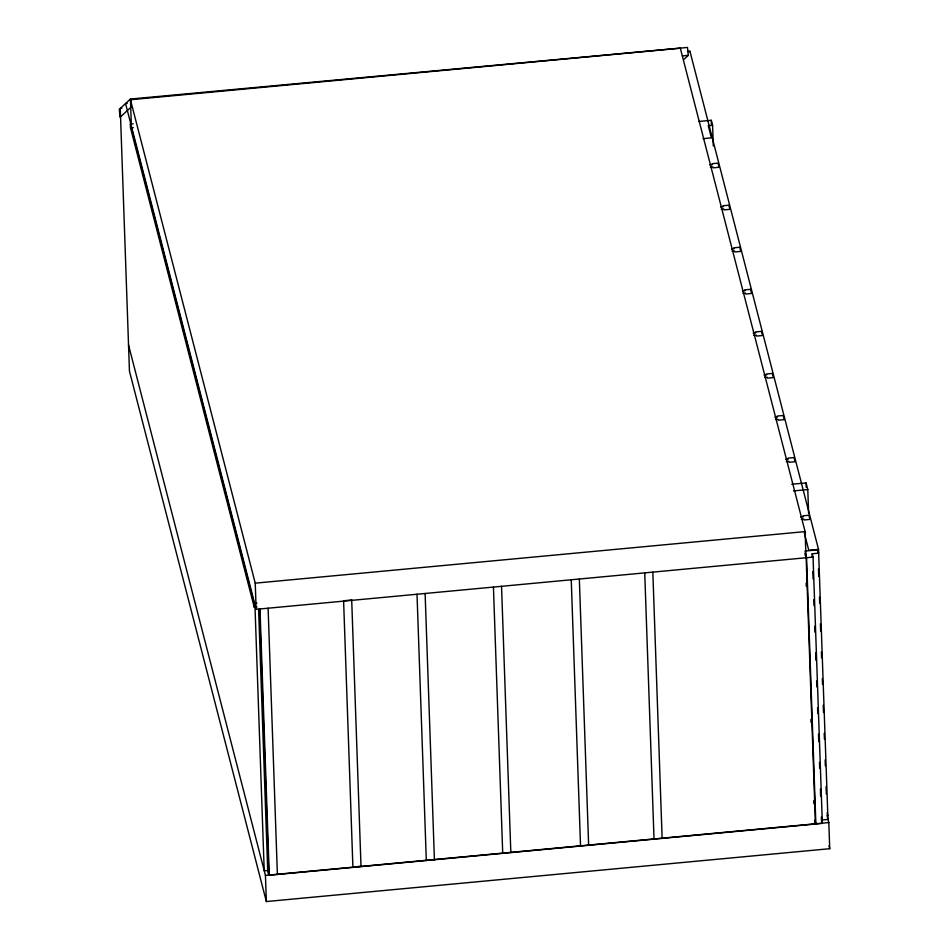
<?xml version="1.0" encoding="UTF-8"?>
<svg xmlns="http://www.w3.org/2000/svg" width="949" height="949" viewBox="0 0 949 949"><rect width="100%" height="100%" fill="white"/><g stroke="black" fill="none" stroke-linecap="round" stroke-linejoin="round"><path stroke-width="1.42" d="M130.381 99.052L119.266 109.372L120.072 117.296L131.199 106.976L130.381 99.052L687.503 47.45L688.31 55.374L684.265 59.123M689.235 51.851L689.923 51.21L818.524 549.4L827.967 819.438L821.49 820.043L821.383 817.077M131.365 125.897L130.452 99.74L680.314 48.162L805.108 531.594L806.021 557.751L805.286 554.88M687.491 51.436L689.923 51.21M257.049 606.992L254.261 607.253L130.511 127.878L130.381 124.082L133.168 123.821M130.511 127.878L133.311 127.617M698.654 121.484L711.299 120.298L712.58 125.28L713.304 146.004M712.58 125.28L708.262 125.683L711.406 137.866L703.067 138.649M709.781 164.889L712.296 164.652L712.047 163.691L717.99 163.133L719.069 167.285L713.126 167.843L712.865 166.87L710.35 167.107M720.635 206.953L723.162 206.716L722.901 205.755L728.856 205.198L729.923 209.338L723.98 209.895L723.731 208.934L721.204 209.171M731.489 249.018L734.016 248.78L733.767 247.808L739.71 247.25L740.778 251.402L734.834 251.96L734.585 250.999L732.059 251.236M742.355 291.082L744.87 290.845L744.621 289.872L750.564 289.315L751.632 293.466L745.689 294.024L745.439 293.051L742.925 293.288M753.209 333.135L755.724 332.897L755.475 331.936L761.418 331.379L762.498 335.531L756.555 336.088L756.306 335.116L753.779 335.353M764.064 375.199L766.59 374.962L766.341 374.001L772.284 373.443L773.352 377.595L767.409 378.153L767.16 377.18L764.633 377.417M774.918 417.263L777.445 417.026L777.195 416.053L783.139 415.496L784.206 419.648L778.263 420.205L778.014 419.244L775.499 419.482M785.784 459.328L788.299 459.091L788.05 458.118L793.993 457.56L795.072 461.712L789.117 462.27L788.868 461.297L786.353 461.534M791.798 484.263L806.081 482.922L807.789 489.565L808.619 513.243M793.506 490.906L807.789 489.565M800.671 517.015L803.198 516.79L802.949 515.817L808.892 515.26L809.96 519.411L804.017 519.969L803.767 518.996L801.241 519.233M130.452 99.74L255.234 583.161L805.108 531.594M818.524 549.4L808.785 550.313L804.349 533.124M804.847 551.061L817.813 549.851L818.679 553.172L812.19 553.777L812.297 556.731M130.381 124.082L254.13 603.457L256.918 603.196M127.202 103.382L125.553 103.536L256.147 609.329L806.164 557.739L815.464 824.005L268.781 875.275L267.737 871.229L258.591 609.4M805.191 552.389L806.567 557.704L813.044 557.099L822.344 823.364L815.855 823.969L814.835 819.983M268.603 870.387L264.213 870.802L254.925 604.56M128.518 344.962L265.447 875.393L828.821 822.546L829.734 848.703L266.361 901.55L129.444 371.13L120.262 108.447L121.911 108.293M682.414 55.92L688.31 55.374M812.19 553.777L813.044 557.099M805.12 553.682L806.164 557.739M827.077 812.795L827.825 815.666M826.97 815.381L828.821 822.546M828.999 845.844L829.734 848.703M821.49 820.043L822.344 823.364M814.764 821.3L815.464 824.005M268.65 872.748L269.291 875.239L259.99 608.973M817.813 549.851L817.919 552.804M818.489 569.08L818.75 576.47M819.473 597.182L819.675 603.101M820.399 623.813L820.66 631.204M821.383 651.916L821.585 657.835M822.309 678.547L822.522 684.454M823.246 705.166L823.495 712.569M824.218 733.269L824.432 739.188M825.156 759.9L825.357 765.819M826.081 786.531L826.342 793.922M812.807 571.523L813.068 578.926M813.791 599.638L813.993 605.545M814.716 626.257L814.93 632.176M815.654 652.888L815.915 660.279M816.638 680.991L816.84 686.91M817.564 707.622L817.765 713.529M818.489 734.241L818.75 741.644M819.473 762.355L819.675 768.263M820.399 788.975L820.66 796.377M806.081 482.922L806.235 487.371M806.567 557.704L815.855 823.969M806.152 583.267L806.259 586.233M810.909 719.366L811.004 722.319M813.744 800.719L813.851 803.673M711.299 120.298L711.453 124.746M652.829 572.128L662.129 838.394M644.727 572.888L654.027 839.153M579.341 579.02L588.641 845.286M571.239 579.78L580.539 846.045M501.535 586.316L510.835 852.582M493.433 587.075L502.721 853.341M425.116 593.481L434.417 859.747M417.014 594.24L426.315 860.506M268.104 608.214L277.393 874.48M259.48 609.021L268.781 875.275M255.234 583.161L256.147 609.329M265.447 875.393L266.361 901.55M254.13 603.457L254.261 607.253M351.699 600.005L343.597 600.764L352.898 867.03L361 866.271L351.699 600.005"/></g></svg>
